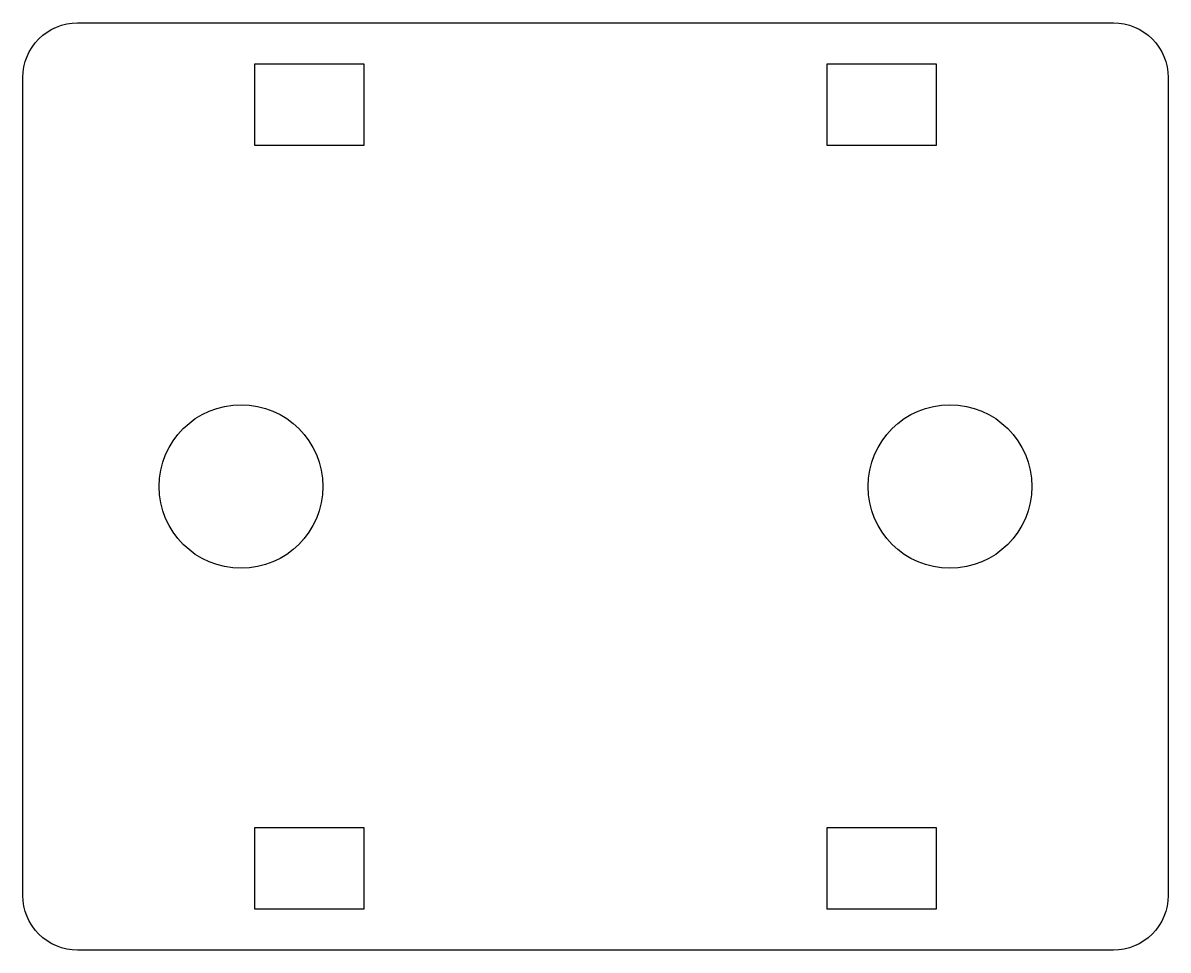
# Model space of a CAD drawing. Header units: millimetres. Extents: x 31 to 73, y 15 to 49.
import ezdxf

# ---------------------------------------------------------------- set-up
doc = ezdxf.new("R2010")
doc.units = ezdxf.units.MM
doc.layers.get('0').update_dxf_attribs({"true_color": 0xffffff})

msp = doc.modelspace()

# ---------------------------------------------------------------- linework, layer by layer
msp.add_lwpolyline([(71, 15), (33, 15, -0.414214), (31, 17), (31, 47, -0.414214), (33, 49), (71, 49, -0.414214), (73, 47), (73, 17, -0.414214)], format="xyb", close=True)
for points in [[(39.5, 47.5), (43.5, 47.5), (43.5, 44.5), (39.5, 44.5), (39.5, 47.5)], [(60.5, 47.5), (64.5, 47.5), (64.5, 44.5), (60.5, 44.5), (60.5, 47.5)], [(39.5, 19.5), (43.5, 19.5), (43.5, 16.5), (39.5, 16.5), (39.5, 19.5)], [(60.5, 19.5), (64.5, 19.5), (64.5, 16.5), (60.5, 16.5), (60.5, 19.5)]]:
    msp.add_lwpolyline(points)
for centre in [(39, 32), (65, 32)]:
    msp.add_circle(centre, 3)

doc.saveas('drawing.dxf')
